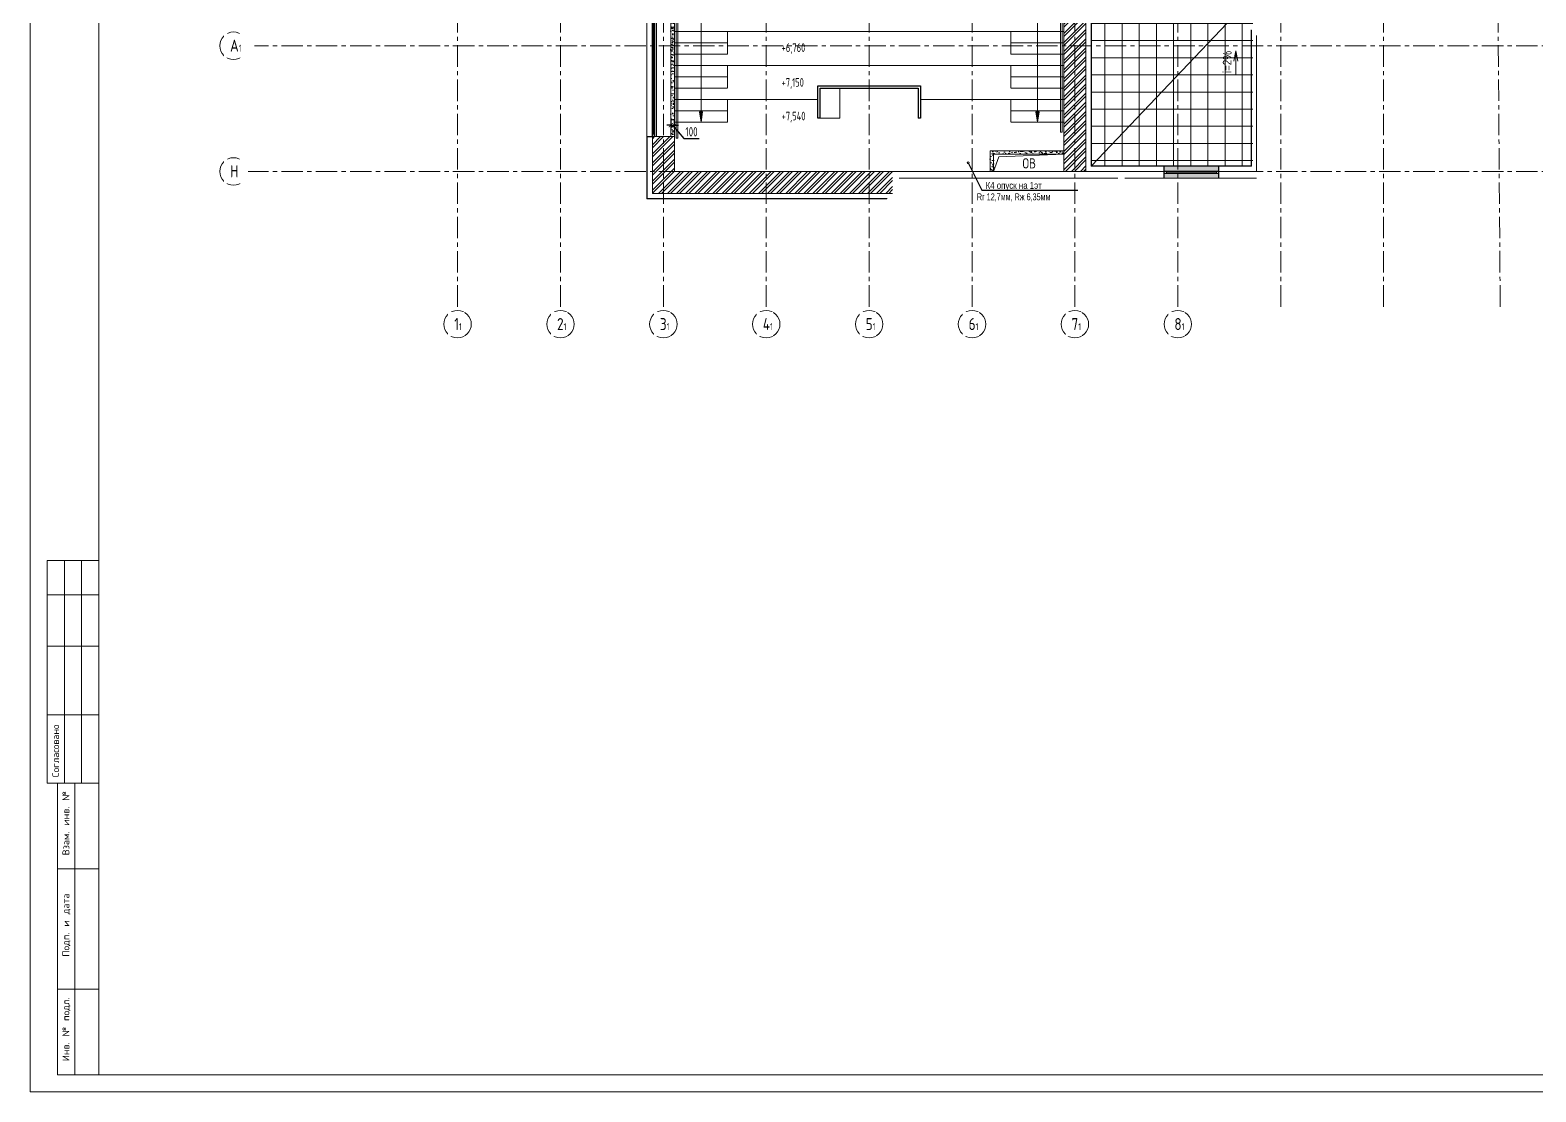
# Model space of a CAD drawing. Header units: millimetres. Extents: x -65527 to 8894748, y -37603 to 223697.
# Drawn here: x -65527 to -21624, y -37603 to -6639 of the extents above; entities that cross this region are included whole.
import ezdxf
from ezdxf import colors
from ezdxf.entities.mleader import LeaderData, LeaderLine
from ezdxf.math import Vec2, Vec3

# ---------------------------------------------------------------- set-up
doc = ezdxf.new("R2010")
doc.units = ezdxf.units.MM
doc.header["$LTSCALE"] = 10
doc.linetypes.add('CENTER', pattern=[2, 1.25, -0.25, 0.25, -0.25])
for name, color, linetype, lineweight in [('_0', 250, 'Continuous', 9), ('АР_Оси', 142, 'Continuous', 9), ('АР_тонкая линия', 250, 'Continuous', 0), ('М_ЗАМЕТКИ', 1, 'Continuous', 13), ('М_фреонопроводы', 10, 'CENTER', 18), ('рамка', 251, 'Continuous', 13)]:
    doc.layers.add(name, color=color, linetype=linetype, lineweight=lineweight)
doc.layers.add('АР_новое окно', color=160, linetype='Continuous')
doc.styles.add('ICOCPEUR', font='isocpeur.ttf')
doc.styles.add('ISOCPEUR', font='isocpeur.ttf', dxfattribs={"width": 0.7})
doc.styles.get("Standard").update_dxf_attribs({"font": 'ARIALN.TTF'})
doc.styles.add('ГОСТ 2.304', font='isocpeur.ttf', dxfattribs={"width": 0.7})
doc.styles.add('ын', font='')
doc.styles.get('ын').set_extended_font_data('GOST 2.304 type A')
doc.dimstyles.new('R_100', dxfattribs={"dimtxt": 270, "dimasz": 120, "dimexe": 100, "dimexo": 0, "dimgap": 60, "dimtad": 1, "dimdec": 0, "dimrnd": 5, "dimzin": 0, "dimdsep": 46, "dimtxsty": 'ISOCPEUR', "dimblk": 'ARCHTICK', "dimcen": 0, "dimdle": 100, "dimclrd": 256, "dimclre": 256, "dimclrt": 256, "dimadec": 0, "dimazin": 0, "dimtfac": 2, "dimtdec": 0, "dimtofl": 0, "dimtmove": 1, "dimatfit": 3, "dimfxl": 1, "dimtvp": 3, "dimtolj": 1, "dimtzin": 0, "dimarcsym": 0})
pattern_1 = [(45, (-998310.03, 71377.67), (-132.58252, 132.58252), []), (45, (-998221.64, 71377.67), (-132.58252, 132.58252), [])]
pattern_2 = [(50, (30232.33, -93445.12), (215.17805, -18.82564), [22.5, -247.5]), (355, (30232.33, -93445.12), (-41.6254, 225.65764), [18, -198]), (100.45144, (30250.26, -93446.7), (173.55265, 206.832), [19.12206, -210.34263]), (46.1842, (30232.33, -93385.12), (320.1724, -49.6558), [33.75, -371.25]), (96.63564, (30259, -93389.26), (280.3986, 292.2356), [28.6831, -315.5141]), (351.18416, (30232.33, -93385.12), (280.3986, 292.2356), [27, -297]), (21, (30262.33, -93400.12), (179.07212, -120.78567), [22.5, -247.5]), (326, (30262.33, -93400.12), (72.9946, 217.545), [18, -198]), (71.45144, (30277.25, -93410.19), (252.0667, 96.75935), [19.12206, -210.34263]), (37.5, (30232.33, -93445.12), (3.647957, 99.868156), [0, -195.6, 0, -201, 0, -198.75]), (7.5, (30232.33, -93445.12), (78.92086, 118.32351), [0, -114.6, 0, -191.1, 0, -75.75]), (327.5, (30165.43, -93445.12), (160.14673, -6.76646), [0, -75, 0, -234, 0, -310.5]), (317.5, (30135.43, -93445.12), (174.95585, 30.0315), [0, -97.5, 0, -155.4, 0, -220.5])]

# ---------------------------------------------------------------- blocks, each defined once
blk = doc.blocks.new('_None')
blk = doc.blocks.new('*U43')
at = {"layer": 'АР_новое окно', "lineweight": 20}
for p, q in [((0, 3800), (-70, 3800)), ((0, 0), (-70, 0))]:
    blk.add_line(p, q, dxfattribs=at)
at = {"layer": 'АР_новое окно'}
for p, q in [((-70, 3800), (-70, 0)), ((-70, 0), (-70, 3800)), ((0, 3730), (-70, 3730)), ((-35, 3730), (-35, 70)), ((0, 3800), (0, 0)), ((0, 70), (-70, 70))]:
    blk.add_line(p, q, dxfattribs=at)
blk = doc.blocks.new('A$C1f3596d3')
at = {"layer": 'АР_тонкая линия', "ltscale": 100}
for p, q in [((-705, -134), (0, -134)), ((0, -134), (-301, -72)), ((-298, -190), (0, -134))]:
    blk.add_line(p, q, dxfattribs=at)
blk = doc.blocks.new('*U278')
at = {"true_color": 0xffffff}
h = blk.add_hatch(color=7, dxfattribs=at)
h.dxf.hatch_style = 1
h.paths.add_polyline_path([(-1600, -140), (0, -140), (0, 220), (-1600, 220)])
at = {"lineweight": 30}
for p, q in [((-1600, -140), (-1600, 220)), ((0, -140), (0, 220))]:
    blk.add_line(p, q, dxfattribs=at)
for p, q in [((0, 220), (-1600, 220)), ((-1600, 70), (0, 70)), ((-1600, 0), (0, 0)), ((-1530, 0), (-1530, 70)), ((-1530, 35), (-70, 35)), ((-70, 0), (-70, 70)), ((-1600, -140), (0, -140)), ((-1600, -140), (-1600, -140)), ((-1600, -140), (-1600, -140)), ((0, -140), (0, -140)), ((0, -140), (0, -140))]:
    blk.add_line(p, q)
blk = doc.blocks.new('*U282')
h = blk.add_hatch(color=256)
h.dxf.hatch_style = 1
edge = h.paths.add_edge_path()
edge.add_arc((0, 0), 27.6, 359.64, 719.64)
h = blk.add_hatch(color=256)
h.dxf.hatch_style = 1
h.paths.add_polyline_path([(8286, -44), (8286, 44), (8586, 0)])
blk.add_line((8586, 0), (0, 0))
blk.add_lwpolyline([(8286, 44), (8286, -44), (8586, 0), (8286, 44)])
blk.add_circle((0, 0), 27.6)
blk = doc.blocks.new('_ARCHTICK')
at = {"color": 0, "linetype": 'ByBlock', "const_width": 0.15}
blk.add_lwpolyline([(-0.5, -0.5), (0.5, 0.5)], dxfattribs=at)
blk = doc.blocks.new('*D316')
at = {"layer": '_0', "lineweight": -2, "ltscale": 100, "transparency": 16777216}
for p, q in [((-46844, -9412), (-46964, -9412)), ((-46844, -9236), (-46844, -9512)), ((-46844, -9412), (-46744, -9412)), ((-46794, -9412), (-46463, -9798)), ((-46744, -9236), (-46744, -9512)), ((-46744, -9412), (-46624, -9412)), ((-46463, -9798), (-46021, -9798))]:
    blk.add_line(p, q, dxfattribs=at)
at = {"layer": 'Defpoints', "color": 0, "ltscale": 100, "transparency": 16777216}
for p in [(-46844, -9236), (-46744, -9236), (-46744, -9412)]:
    blk.add_point(p, dxfattribs=at)
at = {"layer": '_0', "lineweight": -2, "ltscale": 100, "transparency": 16777216, "xscale": 120, "yscale": 120, "zscale": 120}
blk.add_blockref('_ARCHTICK', (-46844, -9412), dxfattribs=at)
at = {"layer": '_0', "lineweight": -2, "ltscale": 100, "transparency": 16777216, "xscale": 120, "yscale": 120, "zscale": 120, "rotation": 180}
blk.add_blockref('_ARCHTICK', (-46744, -9412), dxfattribs=at)
at = {"layer": '_0', "ltscale": 100, "transparency": 16777216, "insert": (-46242, -9603), "char_height": 270, "attachment_point": 5, "style": 'ISOCPEUR'}
blk.add_mtext('\\A1;100', dxfattribs=at)
blk = doc.blocks.new('_DOTSMALL')
at = {"color": 0, "linetype": 'ByBlock', "const_width": 0.5}
blk.add_lwpolyline([(-0.0625, 0, 1), (0.0625, 0, 1)], format="xyb", close=True, dxfattribs=at)

msp = doc.modelspace()

# ---------------------------------------------------------------- hatches: boundary and pattern name
at = {"layer": '_0', "ltscale": 100}
h = msp.add_hatch(dxfattribs=at)
h.set_pattern_fill('ANSI32', color=256, scale=500)
h.set_pattern_definition(pattern_1)
h.paths.add_polyline_path([(-34743.5, -1509.4), (-35383.5, -1509.4), (-35383.4, -10759.4), (-34743.4, -10759.5), (-34743.5, -2150.2), (-34743.5, -2148.6)])
at = {"layer": '_0', "ltscale": 120}
h = msp.add_hatch(dxfattribs=at)
h.set_pattern_fill('ANSI37', color=256, scale=4000, angle=45, double=1)
h.set_pattern_definition([(90, (-514187.6, -93445.1), (-500, 0), []), (180, (-514187.6, -93445.1), (-3e-14, -500), [])])
h.paths.add_polyline_path([(-29873.6, -2309.4), (-29873.5, -10599.3), (-34580.5, -10599.4), (-34580.5, -2309.5)])
at = {"layer": '_0', "ltscale": 100}
h = msp.add_hatch(dxfattribs=at)
h.set_pattern_fill('AR-CONC', color=256, scale=30)
h.set_pattern_definition(pattern_2)
h.paths.add_polyline_path([(-46743.5, -5944.4), (-46843.5, -5944.4), (-46843.5, -9744.4), (-46743.5, -9744.4)])
h = msp.add_hatch(dxfattribs=at)
h.set_pattern_fill('ANSI32', color=256, scale=500)
h.set_pattern_definition(pattern_1)
h.paths.add_polyline_path([(-46743.6, -9744.4), (-47383.5, -9744.4), (-47383.6, -11399.5), (-40383.4, -11399.4), (-40383.4, -10759.4), (-46743.5, -10759.4)])
h = msp.add_hatch(dxfattribs=at)
h.set_pattern_fill('AR-CONC', color=256, scale=30)
h.set_pattern_definition(pattern_2)
h.paths.add_polyline_path([(-37433.5, -10258.1), (-35383.5, -10257.1), (-35383.5, -10156.8), (-37533.5, -10157.1), (-37533.5, -10759.4), (-37433.6, -10759.4)])

# ---------------------------------------------------------------- linework, layer by layer
for p, q in [((-47543.5, -11559.4), (-47543.5, 12735.6)), ((-35383.5, -10759.4), (-35383.5, -1509.4)), ((-34743.5, -10759.4), (-34743.5, -2149.4)), ((-34593.5, -10609.4), (-34593.5, -2299.4)), ((-34583.5, -10599.4), (-34583.5, -2309.4)), ((-46843.5, -9744.4), (-46843.5, -5944.4)), ((-46743.5, -9744.4), (-46743.5, -5944.4)), ((-46743.5, -9744.4), (-46743.5, -5944.4)), ((-29928.4, -6634.4), (-29928.4, -10599.4)), ((-29918.4, -6644.4), (-29918.4, -10609.4)), ((-29768.4, -6794.4), (-29768.4, -10759.4)), ((-47383.5, -11399.4), (-47383.5, -9744.4)), ((-47264.6, -9744.4), (-47383.5, -9744.4)), ((-47264.6, -9744.4), (-46743.5, -9744.4)), ((-47264.6, -9744.4), (-46743.5, -9744.4)), ((-47264.6, -9744.4), (-47264.6, -9744.4)), ((-46743.5, -10759.4), (-46743.5, -9744.4)), ((-46743.5, -10759.4), (-29768.4, -10759.4)), ((-40183.4, -10959.4), (-33808.4, -10959.4)), ((-34593.5, -10609.4), (-29918.4, -10609.4)), ((-34583.5, -10599.4), (-29928.4, -10599.4)), ((-33608.4, -10959.4), (-29768.4, -10959.4)), ((-47383.5, -11399.4), (-40383.4, -11399.4)), ((-47543.5, -11559.4), (-40543.4, -11559.4)), ((-47533.5, -11549.4), (-40533.4, -11549.4))]:
    msp.add_line(p, q, dxfattribs=at)
at = {"layer": '_0', "color": 4, "lineweight": 15, "ltscale": 100}
msp.add_line((-47264.6, -9744.4), (-47264.6, -5944.4), dxfattribs=at)
at = {"layer": '_0', "color": 18, "ltscale": 50, "true_color": 0x000000}
for p, q in [((-35383.5, -6679.4), (-46743.5, -6679.4)), ((-45191.1, -7009.4), (-46743.5, -7009.4)), ((-45191.1, -7337.6), (-45191.1, -6679.4)), ((-36936, -7337.6), (-36936, -6679.4)), ((-35383.5, -7009.4), (-36936, -7009.4)), ((-45191.1, -7339.4), (-46743.5, -7339.4)), ((-35383.5, -7339.4), (-36936, -7339.4)), ((-35433.5, -7669.4), (-46743.5, -7669.4)), ((-45191.1, -8327.6), (-45191.1, -7669.4)), ((-36936, -7669.4), (-35383.5, -7669.4)), ((-36936, -8327.6), (-36936, -7669.4)), ((-45191.1, -7999.4), (-46743.5, -7999.4)), ((-45191.1, -8329.4), (-46743.5, -8329.4)), ((-35383.5, -7999.4), (-36936, -7999.4)), ((-35383.5, -8329.4), (-36936, -8329.4)), ((-42563.5, -8659.4), (-46743.5, -8659.4)), ((-42563.5, -8659.4), (-45516.1, -8659.4)), ((-45191.1, -9319.4), (-45191.1, -8659.4)), ((-35483.5, -8659.4), (-39563.5, -8659.4)), ((-36936, -8659.4), (-35383.5, -8659.4)), ((-36936, -9317.6), (-36936, -8659.4)), ((-45191.1, -8989.4), (-46743.5, -8989.4)), ((-36936, -8989.4), (-35383.5, -8989.4)), ((-45191.1, -9319.4), (-46743.5, -9319.4)), ((-36936, -9319.4), (-35383.5, -9319.4))]:
    msp.add_line(p, q, dxfattribs=at)
at = {"layer": '_0', "color": 18, "lineweight": 30, "ltscale": 50, "true_color": 0x000000}
for p, q in [((-42488.5, -9209.9), (-42563.5, -9209.9)), ((-39563.5, -9209.9), (-39638.5, -9209.9))]:
    msp.add_line(p, q, dxfattribs=at)
at = {"layer": '_0'}
for p, q in [((-37433.5, -10759.4), (-37286.2, -10339)), ((-37286.2, -10339), (-35383.5, -10257.1))]:
    msp.add_line(p, q, dxfattribs=at)
at = {"layer": '_0', "ltscale": 100}
for points in [[(-35433.5, -2662.5), (-35433.5, -9619.4), (-35483.5, -9619.4), (-35483.5, -2672.9)], [(-46693.5, -4851), (-46693.5, -9788.5), (-46643.5, -9788.5), (-46643.5, -4840.5)], [(-47383.5, -9744.4), (-47543.5, -9744.4)], [(-47383.5, -9754.4), (-47533.5, -9754.4), (-47533.5, -11549.4)], [(-37533.5, -10759.4), (-37533.5, -10157.1), (-35383.5, -10157.1)], [(-37433.5, -10759.4), (-37433.5, -10257.1), (-35383.5, -10257.1)]]:
    msp.add_lwpolyline(points, dxfattribs=at)
at = {"layer": '_0', "color": 18, "ltscale": 100, "true_color": 0x000000}
msp.add_lwpolyline([(-34583.5, -10599.4), (-29873.5, -5635.1)], dxfattribs=at)
at = {"layer": '_0', "lineweight": 30, "ltscale": 50}
for points in [[(-42563.5, -9209.9), (-42563.5, -8259.9), (-39563.5, -8259.9), (-39563.5, -9209.9)], [(-42488.5, -9209.9), (-42488.5, -8334.9), (-39638.5, -8334.9), (-39638.5, -9209.9)]]:
    msp.add_lwpolyline(points, dxfattribs=at)
at = {"layer": '_0', "ltscale": 50}
msp.add_lwpolyline([(-42488.5, -8334.9), (-41915.9, -8334.9), (-41915.9, -9204.8), (-42488.5, -9204.8)], close=True, dxfattribs=at)
at = {"layer": '_0'}
msp.add_lwpolyline([(-35383.5, -10759.4), (-37433.5, -10759.4), (-37433.5, -10257.1), (-35383.5, -10257.1)], close=True, dxfattribs=at)
at = {"layer": 'АР_Оси', "linetype": 'CENTER', "ltscale": 50}
for p, q in [((-53063.4, 40918), (-53063.4, -14814.3)), ((-50063.4, 40918), (-50063.4, -14814.3)), ((-47063.4, 40918), (-47063.4, -14814.3)), ((-44063.4, 40918), (-44063.4, -14814.3)), ((-41063.4, 40918), (-41063.4, -14814.3)), ((-38063.4, 40918), (-38063.4, -14814.3)), ((-35063.4, 40918), (-35063.4, -14814.3)), ((-32063.4, 40918), (-32060.8, -14764.3)), ((-29063.4, 40918), (-29063.4, -14814.3)), ((-26063.4, 40918), (-26063.4, -14814.3)), ((-23063.4, 40918), (-22663.4, -14814.3)), ((-59197.1, -7094.4), (23981.3, -7094.4)), ((-59197.1, -10759.4), (24400, -10759.4))]:
    msp.add_line(p, q, dxfattribs=at)
at = {"layer": 'АР_Оси', "ltscale": 0.5}
for centre in [(-59597.1, -7094.4), (-59597.1, -10759.4), (-53063.4, -15214.3), (-50063.4, -15214.3), (-47063.4, -15214.3), (-44063.4, -15214.3), (-41063.4, -15214.3), (-38063.4, -15214.3), (-35063.4, -15214.3), (-32063.4, -15214.3)]:
    msp.add_circle(centre, 400, dxfattribs=at)
at = {"layer": 'М_фреонопроводы', "ltscale": 10}
msp.add_circle((-38176.3, -10508.3), 25, dxfattribs=at)
at = {"layer": 'рамка', "ltscale": 40, "transparency": 33554684, "elevation": 159}
for points in [[(-65026.9, -22103.1), (-63526.9, -22103.1), (-63526.9, -28603.1), (-65026.9, -28603.1)], [(-64726.9, -28603.1), (-63526.9, -28603.1), (-63526.9, -37103.1), (-64726.9, -37103.1)]]:
    msp.add_lwpolyline(points, close=True, dxfattribs=at)
for points in [[(-64526.9, -22103.1), (-64526.9, -28603.1)], [(-64026.9, -22103.1), (-64026.9, -28603.1)], [(-65026.9, -23103.1), (-63526.9, -23103.1)], [(-65026.9, -24603.1), (-63526.9, -24603.1)], [(-65026.9, -26603.1), (-63526.9, -26603.1)], [(-64226.9, -28603.1), (-64226.9, -37103.1)], [(-64726.9, -31103.1), (-63526.9, -31103.1)], [(-64726.9, -34603.1), (-63526.9, -34603.1)]]:
    msp.add_lwpolyline(points, dxfattribs=at)

# ---------------------------------------------------------------- block references
at = {"layer": '_0', "ltscale": 100, "rotation": 270}
for p in [(-45964.1, -733.8), (-36154.6, -739.4)]:
    msp.add_blockref('*U282', p, dxfattribs=at)
at = {"layer": '_0', "xscale": -1, "rotation": 180}
msp.add_blockref('*U43', (-47313.5, -5944.4), dxfattribs=at)
at = {"layer": '_0', "ltscale": 100, "xscale": -1, "rotation": 270}
msp.add_blockref('A$C1f3596d3', (-30237.4, -7243.6), dxfattribs=at)
at = {"layer": '_0'}
msp.add_blockref('*U278', (-30863.4, -10819.4), dxfattribs=at)

# ---------------------------------------------------------------- texts
at = {"layer": '_0', "ltscale": 100, "insert": (-30748.6, -7892.4), "char_height": 250, "width": 682.5, "attachment_point": 1, "rotation": 90}
msp.add_mtext('i=2%', dxfattribs=at)
at = {"layer": '_0', "ltscale": 100, "insert": (-36397, -10525.1), "char_height": 300, "attachment_point": 5, "line_spacing_factor": 0.7, "style": 'ICOCPEUR'}
msp.add_mtext('\\A1;{\\W0.8;ОВ}', dxfattribs=at)
at = {"layer": 'рамка', "ltscale": 40, "transparency": 33554684, "char_height": 200, "attachment_point": 1, "rotation": 90, "style": 'ын'}
for s, insert in [('\\A1;{\\pql;\\Ftxt.shx;Согласовано}', (-64882.6, -28426.9, 159)), ('\\A1;{\\pql;\\Ftxt.shx;Взам. инв. №}', (-64584.3, -30704.3, 159)), ('\\A1;{\\pql;\\Ftxt.shx;Подп. и дата}', (-64584.3, -33662.3, 159)), ('\\A1;{\\pql;\\Ftxt.shx;Инв. № подл.}', (-64584.3, -36709.8, 159))]:
    msp.add_mtext(s, dxfattribs=dict(at, insert=insert))

# ---------------------------------------------------------------- dimensions: what is measured, and where the dimension line sits
at = {"layer": '_0', "ltscale": 100}
dim = msp.add_linear_dim(base=(-46743.5, -9411.8), p1=(-46843.5, -9235.9), p2=(-46743.5, -9235.9), dimstyle='R_100', override={"dimpost": '\\X', "dimfxl": 2.5, "dimarcsym": 2}, dxfattribs=at)
dim.commit()
dim.dimension.update_dxf_attribs({"geometry": '*D316', "text_midpoint": (-46402.7, -9797.7), "dimtype": 160})

# ---------------------------------------------------------------- leaders
at = {"layer": '_0'}
ml = msp.add_multileader_mtext('Standard', dxfattribs=at)
ml.set_content('+7,150', color=256, style='ISOCPEUR')
ml.set_leader_properties(color=256, linetype='Continuous', lineweight=-1)
ml.set_arrow_properties(name='DOTSMALL')
ml.build(insert=Vec2(0, 0))
ml.multileader.update_dxf_attribs({"has_text_frame": 1, "text_left_attachment_type": 4, "text_right_attachment_type": 4, "dogleg_length": 100, "arrow_head_size": 180})
ctx = ml.context
ctx.base_point, ctx.char_height, ctx.arrow_head_size, ctx.landing_gap_size, ctx.plane_origin = Vec3(-43664.3, -8372), 250, 180, 50, Vec3(-43745.7, -9639.6)
ctx.left_attachment, ctx.right_attachment = 4, 4
notes = []
notes.append((ctx, [(0, (0, 0, 0), (0, 0), (1, 0), 1, [])]))
ctx.mtext.insert, ctx.mtext.width, ctx.mtext.line_spacing_style, ctx.mtext.flow_direction = Vec3(-43614.3, -8038.7), 852.697, 2, 5
ml = msp.add_multileader_mtext('Standard', dxfattribs=at)
ml.set_content('+6,760', color=256, style='ISOCPEUR')
ml.set_leader_properties(color=256, linetype='Continuous', lineweight=-1)
ml.set_arrow_properties(name='DOTSMALL')
ml.build(insert=Vec2(0, 0))
ml.multileader.update_dxf_attribs({"has_text_frame": 1, "text_left_attachment_type": 4, "text_right_attachment_type": 4, "dogleg_length": 100, "arrow_head_size": 180})
ctx = ml.context
ctx.base_point, ctx.char_height, ctx.arrow_head_size, ctx.landing_gap_size, ctx.plane_origin = Vec3(-43663.3, -7359), 250, 180, 50, Vec3(-43744.7, -8626.5)
ctx.left_attachment, ctx.right_attachment = 4, 4
notes.append((ctx, [(0, (0, 0, 0), (0, 0), (1, 0), 1, [])]))
ctx.mtext.insert, ctx.mtext.width, ctx.mtext.line_spacing_style, ctx.mtext.flow_direction = Vec3(-43613.3, -7025.6), 852.697, 2, 5
ml = msp.add_multileader_mtext('Standard', dxfattribs=at)
ml.set_content('+7,540', color=256, style='ISOCPEUR')
ml.set_leader_properties(color=256, linetype='Continuous', lineweight=-1)
ml.set_arrow_properties(name='DOTSMALL')
ml.build(insert=Vec2(0, 0))
ml.multileader.update_dxf_attribs({"has_text_frame": 1, "text_left_attachment_type": 4, "text_right_attachment_type": 4, "dogleg_length": 100, "arrow_head_size": 180})
ctx = ml.context
ctx.base_point, ctx.char_height, ctx.arrow_head_size, ctx.landing_gap_size, ctx.plane_origin = Vec3(-43663.3, -9353.3), 250, 180, 50, Vec3(-43937.5, -10620.8)
ctx.left_attachment, ctx.right_attachment = 4, 4
notes.append((ctx, [(0, (0, 0, 0), (0, 0), (1, 0), 1, [])]))
ctx.mtext.insert, ctx.mtext.width, ctx.mtext.line_spacing_style, ctx.mtext.flow_direction = Vec3(-43613.3, -9019.9), 852.697, 2, 5
at = {"layer": 'М_ЗАМЕТКИ', "color": 7, "linetype": 'ByBlock'}
ml = msp.add_multileader_mtext('Standard', dxfattribs=at)
ml.set_content('К4 опуск на 1эт\\P{\\W0.8;Rг 12,7мм, Rж 6,35мм}', color=7)
ml.set_leader_properties()
ml.set_arrow_properties(name='NONE')
ml.build(insert=Vec2(0, 0))
ml.multileader.update_dxf_attribs({"text_left_attachment_type": 6, "text_right_attachment_type": 6, "dogleg_length": 0.36, "arrow_head_size": 0.162})
ctx = ml.context
ctx.base_point, ctx.char_height, ctx.arrow_head_size, ctx.landing_gap_size, ctx.plane_origin = Vec3(-37773.6, -11308.4, 0), 200, 0.162, 0.081, Vec3(-28904.1, -2844.3, 0)
ctx.left_attachment, ctx.right_attachment, ctx.text_align_type = 6, 6, 1
notes.append((ctx, [(0, (1, 1, 0), (-37773.9, -11308.4, 0), (1, 0), 0.324, [(0, [(-38176.3, -10508.3, 0)], 0, [])])]))
ctx.mtext.insert, ctx.mtext.width, ctx.mtext.defined_height, ctx.mtext.alignment, ctx.mtext.flow_direction = Vec3(-36848.9, -11068.4, 0), 2817.48, 544.3, 2, 5
for ctx, leaders in notes:
    for number, flags, end, landing, length, lines in leaders:
        leader = LeaderData()
        leader.index, (leader.has_last_leader_line, leader.has_dogleg_vector, leader.attachment_direction) = number, flags
        leader.last_leader_point, leader.dogleg_vector, leader.dogleg_length = Vec3(end), Vec3(landing), length
        for number, points, colour, breaks in lines:
            line = LeaderLine()
            line.index, line.vertices, line.color, line.breaks = number, Vec3.list(points), colors.encode_raw_color(colour), breaks
            leader.lines.append(line)
        ctx.leaders.append(leader)

# ---------------------------------------------------------------- next in the draw order: texts
at = {"layer": 'АР_Оси', "insert": (-59696.9, -6916.7), "char_height": 350, "width": 528.82, "attachment_point": 1, "line_spacing_factor": 1.149209, "style": 'ГОСТ 2.304', "bg_fill": 2}
msp.add_mtext('{\\W0.8;А\\H0.57143x;1}', dxfattribs=at)
at = {"layer": 'АР_Оси', "insert": (-59696.9, -10581.7), "char_height": 350, "attachment_point": 1, "line_spacing_factor": 1.149209, "style": 'ГОСТ 2.304', "bg_fill": 2}
msp.add_mtext('{\\W0.8;Н}', dxfattribs=at)

# ---------------------------------------------------------------- next in the draw order: linework, layer by layer
at = {"layer": 'рамка', "ltscale": 40, "transparency": 33554684}
for points in [[(53373.1, 46496.9), (-65526.9, 46496.9), (-65526.9, -37603.1), (53373.1, -37603.1)], [(52873.1, 45996.9), (-63526.9, 45996.9), (-63526.9, -37103.1), (52873.1, -37103.1)]]:
    msp.add_lwpolyline(points, close=True, dxfattribs=at)

# ---------------------------------------------------------------- next in the draw order: texts
at = {"layer": 'АР_Оси', "char_height": 350, "width": 123.867, "attachment_point": 1, "line_spacing_factor": 1.149209, "style": 'ГОСТ 2.304', "bg_fill": 2}
for s, insert in [('{\\W0.8;1\\H0.57143x;1}', (-53163.2, -15036.5)), ('{\\W0.8;2\\H0.57143x;1}', (-50163.2, -15036.5)), ('{\\W0.8;3\\H0.57143x;1}', (-47163.2, -15036.5)), ('{\\W0.8;4\\H0.57143x;1}', (-44163.2, -15036.5)), ('{\\W0.8;5\\H0.57143x;1}', (-41163.2, -15036.5)), ('{\\W0.8;6\\H0.57143x;1}', (-38163.2, -15036.5)), ('{\\W0.8;7\\H0.57143x;1}', (-35163.2, -15036.5)), ('{\\W0.8;8\\H0.57143x;1}', (-32163.2, -15036.5))]:
    msp.add_mtext(s, dxfattribs=dict(at, insert=insert))

doc.saveas('drawing.dxf')
